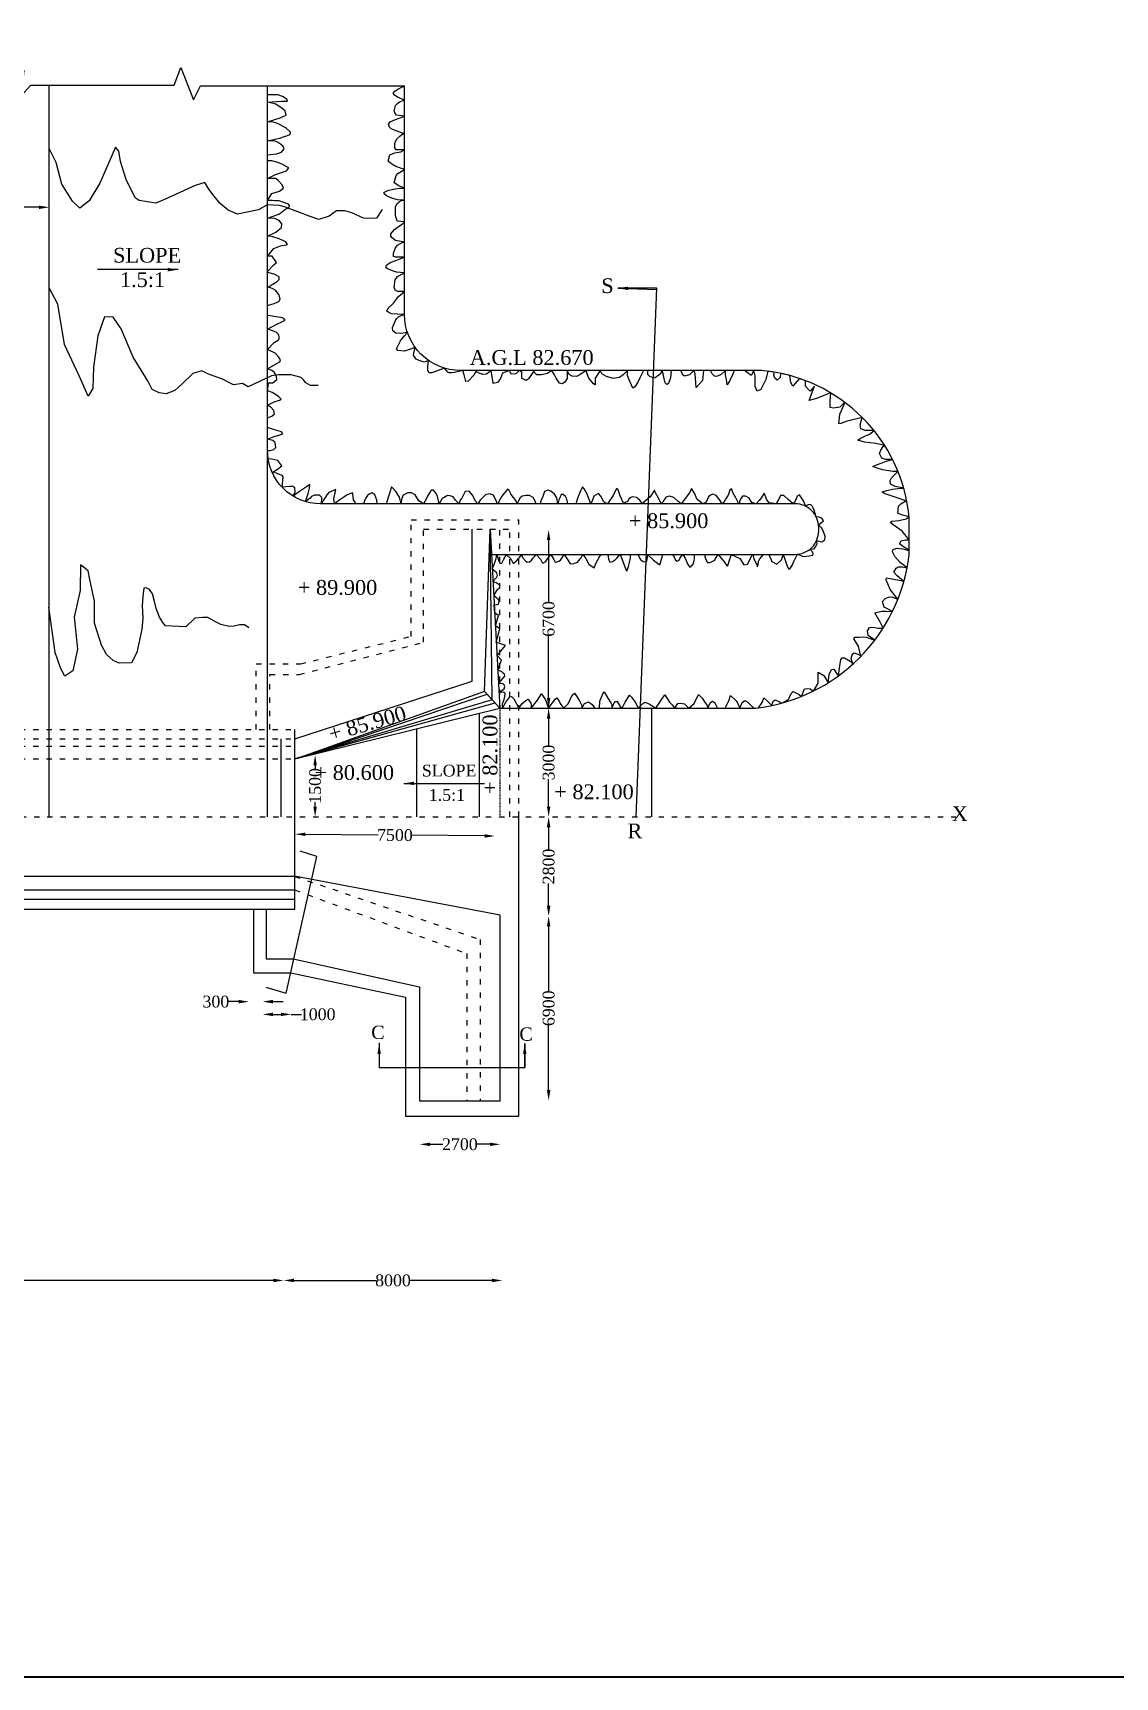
# Model space of a CAD drawing. Header units: millimetres. Extents: x -109570 to 233769, y -246061 to 106978.
# Drawn here: x 95929 to 132572, y 1094 to 56767 of the extents above; entities that cross this region are included whole.
import ezdxf

# ---------------------------------------------------------------- set-up
doc = ezdxf.new("R2010")
doc.units = ezdxf.units.MM
doc.header["$MEASUREMENT"] = 0
doc.header["$PDMODE"] = 33
doc.header["$PDSIZE"] = 500
doc.linetypes.add('ACAD_ISO03W100', pattern=[30, 12, -18])
for name, color, linetype in [('DIM', 5, 'Continuous'), ('DOT LINE', 3, 'ACAD_ISO03W100'), ('DWG. LINE', 1, 'Continuous'), ('HATCH', 2, 'Continuous'), ('TEXT', 7, 'Continuous'), ('TITLE', 7, 'Continuous')]:
    doc.layers.add(name, color=color, linetype=linetype)
doc.styles.get("Standard").update_dxf_attribs({"font": 'TIMES.TTF', "height": 400})
doc.dimstyles.get("Standard").update_dxf_attribs({"dimtxt": 400, "dimasz": 350, "dimexe": 0.18, "dimexo": 0.0625, "dimgap": 0.09, "dimtad": 0, "dimdec": 0, "dimzin": 0, "dimdsep": 46, "dimtxsty": 'Standard', "dimcen": 0.09, "dimse1": 1, "dimse2": 1, "dimclrd": 5, "dimclre": 5, "dimclrt": 4, "dimadec": 0, "dimazin": 0, "dimtfac": 1, "dimtdec": 0, "dimtofl": 0, "dimtmove": 0, "dimatfit": 3, "dimfxl": 1, "dimtolj": 1, "dimtzin": 0, "dimarcsym": 0})

# ---------------------------------------------------------------- blocks, each defined once
blk = doc.blocks.new('*D62')
at = {"layer": 'Defpoints', "color": 0}
for p in [(93459, 51035), (96484, 51035), (96484, 50862)]:
    blk.add_point(p, dxfattribs=at)
at = {"layer": 'DIM', "color": 5, "lineweight": -2}
for p, q in [((93809, 50862), (94403, 50862)), ((96134, 50862), (95540, 50862))]:
    blk.add_line(p, q, dxfattribs=at)
at = {"layer": 'DIM', "color": 5}
for points in [[(93809, 50920), (93809, 50803), (93459, 50862)], [(96134, 50920), (96134, 50803), (96484, 50862)]]:
    blk.add_solid(points, dxfattribs=at)
at = {"layer": 'DIM', "color": 4, "insert": (94971, 50862), "char_height": 400, "attachment_point": 5}
blk.add_mtext('\\A1;3000', dxfattribs=at)
blk = doc.blocks.new('*D63')
at = {"layer": 'Defpoints', "color": 0}
for p in [(109021, 20604), (111754, 20604), (111754, 19134)]:
    blk.add_point(p, dxfattribs=at)
at = {"layer": 'DIM', "color": 5, "lineweight": -2}
for p, q in [((109371, 19134), (109814, 19134)), ((111404, 19134), (110961, 19134))]:
    blk.add_line(p, q, dxfattribs=at)
at = {"layer": 'DIM', "color": 5}
for points in [[(109371, 19192), (109371, 19076), (109021, 19134)], [(111404, 19192), (111404, 19076), (111754, 19134)]]:
    blk.add_solid(points, dxfattribs=at)
at = {"layer": 'DIM', "color": 4, "insert": (110387, 19134), "char_height": 400, "attachment_point": 5}
blk.add_mtext('\\A1;2700', dxfattribs=at)
blk = doc.blocks.new('*D64')
at = {"layer": 'Defpoints', "color": 0}
for p in [(103246, 23965), (103246, 23965), (103707, 23965)]:
    blk.add_point(p, dxfattribs=at)
at = {"layer": 'DWG. LINE', "color": 5, "lineweight": -2}
for p, q in [((102896, 23965), (102546, 23965)), ((104057, 23965), (104407, 23965))]:
    blk.add_line(p, q, dxfattribs=at)
at = {"layer": 'DWG. LINE', "color": 5}
for points in [[(102896, 24024), (102896, 23907), (103246, 23965)], [(104057, 24024), (104057, 23907), (103707, 23965)]]:
    blk.add_solid(points, dxfattribs=at)
at = {"layer": 'DWG. LINE', "color": 4, "insert": (102125, 23965), "char_height": 400, "attachment_point": 5}
blk.add_mtext('\\A1;300', dxfattribs=at)
blk = doc.blocks.new('*D65')
at = {"layer": 'Defpoints', "color": 0}
for p in [(103707, 23965), (104677, 23946), (104677, 23534)]:
    blk.add_point(p, dxfattribs=at)
at = {"layer": 'DIM', "color": 5, "lineweight": -2}
for p, q in [((104057, 23534), (104327, 23534)), ((104677, 23534), (105027, 23534))]:
    blk.add_line(p, q, dxfattribs=at)
at = {"layer": 'DIM', "color": 5}
for points in [[(104057, 23592), (104057, 23475), (103707, 23534)], [(104327, 23592), (104327, 23475), (104677, 23534)]]:
    blk.add_solid(points, dxfattribs=at)
at = {"layer": 'DIM', "color": 4, "insert": (105572, 23534), "char_height": 400, "attachment_point": 5}
blk.add_mtext('\\A1;1000', dxfattribs=at)
blk = doc.blocks.new('*D66')
at = {"layer": 'Defpoints', "color": 0}
for p in [(105338, 32318), (105485, 32318), (105424, 30222)]:
    blk.add_point(p, dxfattribs=at)
at = {"layer": 'DIM', "color": 5, "lineweight": -2}
for p, q in [((105485, 31968), (105485, 31816)), ((105485, 30572), (105485, 30724))]:
    blk.add_line(p, q, dxfattribs=at)
at = {"layer": 'DIM', "color": 5}
for points in [[(105426, 31968), (105543, 31968), (105485, 32318)], [(105426, 30572), (105543, 30572), (105485, 30222)]]:
    blk.add_solid(points, dxfattribs=at)
at = {"layer": 'DIM', "color": 4, "insert": (105485, 31270), "char_height": 400, "attachment_point": 5, "rotation": 90}
blk.add_mtext('\\A1;1500', dxfattribs=at)
blk = doc.blocks.new('*D67')
at = {"layer": 'Defpoints', "color": 0}
for p in [(104802, 29633), (111571, 29573), (111571, 29571)]:
    blk.add_point(p, dxfattribs=at)
at = {"layer": 'DIM', "color": 5, "lineweight": -2}
for p, q in [((105152, 29631), (107618, 29609)), ((111221, 29576), (108756, 29599))]:
    blk.add_line(p, q, dxfattribs=at)
at = {"layer": 'DIM', "color": 5}
for points in [[(105153, 29690), (105152, 29573), (104802, 29634)], [(111222, 29635), (111221, 29518), (111571, 29573)]]:
    blk.add_solid(points, dxfattribs=at)
at = {"layer": 'DIM', "color": 4, "insert": (108187, 29604), "char_height": 400, "attachment_point": 5, "rotation": 359.4815}
blk.add_mtext('\\A1;7500', dxfattribs=at)
blk = doc.blocks.new('*D68')
at = {"layer": 'Defpoints', "color": 0}
for p in [(113256, 26860), (113392, 26860), (113256, 20621)]:
    blk.add_point(p, dxfattribs=at)
at = {"layer": 'DIM', "color": 5, "lineweight": -2}
for p, q in [((113392, 26510), (113392, 24308)), ((113392, 20971), (113392, 23173))]:
    blk.add_line(p, q, dxfattribs=at)
at = {"layer": 'DIM', "color": 5}
for points in [[(113333, 26510), (113450, 26510), (113392, 26860)], [(113333, 20971), (113450, 20971), (113392, 20621)]]:
    blk.add_solid(points, dxfattribs=at)
at = {"layer": 'DIM', "color": 4, "insert": (113392, 23741), "char_height": 400, "attachment_point": 5, "rotation": 90}
blk.add_mtext('\\A1;6900', dxfattribs=at)
blk = doc.blocks.new('*D69')
at = {"layer": 'Defpoints', "color": 0}
for p in [(113392, 30222), (113392, 30222), (113256, 26860)]:
    blk.add_point(p, dxfattribs=at)
at = {"layer": 'DIM', "color": 5, "lineweight": -2}
for p, q in [((113392, 29872), (113392, 29115)), ((113392, 27210), (113392, 27967))]:
    blk.add_line(p, q, dxfattribs=at)
at = {"layer": 'DIM', "color": 5}
for points in [[(113333, 29872), (113450, 29872), (113392, 30222)], [(113333, 27210), (113450, 27210), (113392, 26860)]]:
    blk.add_solid(points, dxfattribs=at)
at = {"layer": 'DIM', "color": 4, "insert": (113392, 28541), "char_height": 400, "attachment_point": 5, "rotation": 90}
blk.add_mtext('\\A1;2800', dxfattribs=at)
blk = doc.blocks.new('*D70')
at = {"layer": 'Defpoints', "color": 0}
for p in [(113392, 33900), (113586, 33900), (113392, 30222)]:
    blk.add_point(p, dxfattribs=at)
at = {"layer": 'DIM', "color": 5, "lineweight": -2}
for p, q in [((113392, 33550), (113392, 32629)), ((113392, 30572), (113392, 31493))]:
    blk.add_line(p, q, dxfattribs=at)
at = {"layer": 'DIM', "color": 5}
for points in [[(113333, 33550), (113450, 33550), (113392, 33900)], [(113333, 30572), (113450, 30572), (113392, 30222)]]:
    blk.add_solid(points, dxfattribs=at)
at = {"layer": 'DIM', "color": 4, "insert": (113392, 32061), "char_height": 400, "attachment_point": 5, "rotation": 90}
blk.add_mtext('\\A1;3000', dxfattribs=at)
blk = doc.blocks.new('*D71')
at = {"layer": 'Defpoints', "color": 0}
for p in [(113392, 39946), (113722, 39946), (113586, 33900)]:
    blk.add_point(p, dxfattribs=at)
at = {"layer": 'DIM', "color": 5, "lineweight": -2}
for p, q in [((113392, 39596), (113392, 37491)), ((113392, 34250), (113392, 36356))]:
    blk.add_line(p, q, dxfattribs=at)
at = {"layer": 'DIM', "color": 5}
for points in [[(113333, 39596), (113450, 39596), (113392, 39946)], [(113333, 34250), (113450, 34250), (113392, 33900)]]:
    blk.add_solid(points, dxfattribs=at)
at = {"layer": 'DIM', "color": 4, "insert": (113392, 36923), "char_height": 400, "attachment_point": 5, "rotation": 90}
blk.add_mtext('\\A1;6700', dxfattribs=at)
blk = doc.blocks.new('*D75')
at = {"layer": 'Defpoints', "color": 0}
for p in [(104417, 14525), (81516, 14213), (104417, 14140)]:
    blk.add_point(p, dxfattribs=at)
at = {"layer": 'DIM', "color": 5, "lineweight": -2}
for p, q in [((81866, 14525), (92245, 14525)), ((104067, 14525), (93688, 14525))]:
    blk.add_line(p, q, dxfattribs=at)
at = {"layer": 'DIM', "color": 5}
for points in [[(81866, 14584), (81866, 14467), (81516, 14525)], [(104067, 14584), (104067, 14467), (104417, 14525)]]:
    blk.add_solid(points, dxfattribs=at)
at = {"layer": 'DIM', "color": 4, "insert": (92967, 14525), "char_height": 400, "attachment_point": 5}
blk.add_mtext('\\A1;22000', dxfattribs=at)
blk = doc.blocks.new('*D76')
at = {"layer": 'Defpoints', "color": 0}
for p in [(111826, 14525), (104417, 14140), (111826, 13823)]:
    blk.add_point(p, dxfattribs=at)
at = {"layer": 'DIM', "color": 5, "lineweight": -2}
for p, q in [((104767, 14525), (107559, 14525)), ((111476, 14525), (108684, 14525))]:
    blk.add_line(p, q, dxfattribs=at)
at = {"layer": 'DIM', "color": 5}
for points in [[(104767, 14584), (104767, 14467), (104417, 14525)], [(111476, 14584), (111476, 14467), (111826, 14525)]]:
    blk.add_solid(points, dxfattribs=at)
at = {"layer": 'DIM', "color": 4, "insert": (108122, 14525), "char_height": 400, "attachment_point": 5}
blk.add_mtext('\\A1;8000', dxfattribs=at)

msp = doc.modelspace()

# ---------------------------------------------------------------- linework, layer by layer
at = {"layer": 'DOT LINE', "ltscale": 15}
for points in [[(103489.2, 33184.4), (103489.2, 35401.2), (104991.2, 35401.2), (108741.8, 36333.7), (108741.8, 40280.1), (112377.9, 40280.1)], [(112377.9, 30222.2), (112377.9, 40280.1)], [(103950.5, 33184.4), (103950.5, 35042), (104951.1, 35042), (109157.1, 36135.4), (109157.1, 39964.1), (112077.7, 39964.1)], [(111742.5, 33899.9), (111742.5, 39964.1)], [(112077.7, 30222.2), (112077.7, 39964.1)], [(44188.2, 33184.4), (104802.4, 33184.4)], [(44188.2, 32868.3), (104802.4, 32868.3)], [(44188.2, 32620), (104802.4, 32620)], [(44188.2, 32185.5), (104802.4, 32185.5)], [(14967.8, 30222.2), (127174.6, 30222.2)], [(104802.4, 28205.5), (111071, 26071.8), (111071, 20603.9)], [(104802.4, 27746.7), (110625.4, 25590.1), (110625.4, 20603.9)]]:
    msp.add_lwpolyline(points, dxfattribs=at)
at = {"layer": 'DOT LINE'}
msp.add_lwpolyline([(111742.5, 33899.9), (111742.5, 30222.2)], dxfattribs=at)
at = {"layer": 'DWG. LINE'}
for p, q in [((112377.9, 20091.8), (112377.9, 30222.2)), ((103396.6, 27096.4), (103396.6, 24940.4)), ((103396.6, 24940.4), (104667, 24940.4)), ((104667, 24940.4), (108548.5, 24118.3)), ((108548.5, 24118.3), (108548.5, 20091.8)), ((108548.5, 20091.8), (112377.9, 20091.8))]:
    msp.add_line(p, q, dxfattribs=at)
for points in [[(43227.6, 55157.5), (48566.6, 55157.5), (48750.9, 55649.3), (48871, 54400.2), (49211.2, 55159.6), (62418.6, 55159.6), (62718.7, 55609.1), (62878.8, 54250.1), (63389.1, 55099.5), (78315.9, 55099.5), (78626, 55708.5), (78626, 54279.6), (79336.4, 55059), (95417.5, 55059), (95617.6, 55498), (95527.6, 54638.6), (95857.8, 54998.3), (100716.9, 54998.3), (100937, 55597.3), (101367.2, 54498.1), (101607.3, 54977.8), (108510.8, 54977.8)], [(96483.8, 30222.2), (96483.8, 54998.3)], [(116356.1, 30222.2), (117052.2, 48128.7), (115729.8, 48128.7)], [(103871.8, 35401.2), (103871.8, 42621.8)], [(104802.4, 32868.3), (110797.8, 34814.6), (110797.8, 39964.1)], [(111220.8, 34466.8), (104906.8, 32211.3), (111305.1, 34375.2), (111481.7, 34183.3), (104802.4, 32185.5), (111577.6, 34079.1), (111481.7, 34183.3), (111409.2, 39964.1), (111742.5, 33899.9)], [(111742.5, 33899.9), (111220.8, 34466.8), (111409.2, 39964.1)], [(103871.8, 30222.2), (103871.8, 35401.2)], [(111050, 30222.2), (111050, 33728.9)], [(116873.2, 33899.9), (116873.2, 30222.2)], [(82845.9, 27096.4), (104802.4, 27096.4), (104802.4, 33184.4)], [(82845.9, 27432.8), (104802.4, 27432.8), (104802.4, 33184.4)], [(82845.9, 27746.7), (104802.4, 27746.7), (104802.4, 33184.4)], [(104320.7, 32868.3), (104320.7, 30222.2)], [(108930.1, 30222.2), (108930.1, 33205.2)], [(103816.5, 24450.7), (104499.1, 24252.5), (105537.7, 28884.2), (104975.6, 29059.4)], [(44188.2, 28208.5), (104786.3, 28208.5)], [(103826.4, 27096.4), (103826.4, 25412.1), (104743.6, 25412.1), (109021.3, 24464), (109021.3, 20603.9), (111753.7, 20603.9), (111753.7, 26895.2), (104786.3, 28208.5)], [(107653.3, 22570.6), (107653.3, 21739.9), (112582.5, 21739.9), (112582.5, 22543.6)]]:
    msp.add_lwpolyline(points, dxfattribs=at)
for points in [[(111379.9, 39108.5), (121735.4, 39108.5, 0.4142136), (122535.4, 39908.5), (122535.4, 40021.8, 0.4142136), (121735.4, 40821.8), (105671.8, 40821.8, -0.4142136), (103871.8, 42621.8), (103871.8, 54977.8)], [(104802.4, 32185.5), (111742.5, 33899.9), (120400, 33899.9, 0.3474394), (125600, 39099.9), (125600, 40333, 0.3643997), (120600, 45333), (110410.8, 45333, -0.4142136), (108510.8, 47233), (108510.8, 54977.8)]]:
    msp.add_lwpolyline(points, format="xyb", dxfattribs=at)
at = {"layer": 'HATCH'}
for points in [[(111830.1, 33899.9), (111830.3, 34052), (111886.1, 34199.5), (111912.4, 34301.1), (111920.6, 34394.6), (111876.3, 34440.5), (111713.3, 34431.5), (111810.6, 34498.6), (111889.4, 34556), (111905.8, 34634.7), (111889.4, 34695.3), (111854.9, 34724.8), (111782.7, 34742.9), (111696.4, 34738.1), (111846.8, 34920.6), (111912.4, 34984.6), (111894.4, 35050.1), (111853.3, 35092.8), (111812.3, 35135.4), (111671.1, 35199.5), (111792.6, 35532.9), (111644.6, 35681.7), (111935.4, 36028.8), (111619.6, 36136.4), (111742.5, 36587.7), (111589.1, 36691.1), (111693.7, 37041.3), (111565.3, 37123.2), (111550.2, 37398.2), (111652.8, 37409.8), (111703.9, 37438.9), (111711.2, 37545.3), (111690.8, 37581.7), (111648.5, 37615.2), (111593, 37675), (111532.9, 37713.7), (111663, 37919.1), (111742.5, 37993.4), (111742.5, 38063.4), (111683.5, 38104.1), (111612, 38147.9), (111506.6, 38192.8), (111622.2, 38326.4), (111660.2, 38394.9), (111638.3, 38488.2), (111581.4, 38526), (111483.9, 38604.5), (111555.1, 38796.4), (111614.9, 38972.7), (111625.1, 39041.2), (111639.7, 39108.5), (111695.2, 38910.1), (111742.5, 38815.4), (111769.6, 38797.9), (111803.1, 38809.5), (111836.7, 38876.6), (111870.2, 38946.5), (111903.8, 39003.3), (111949, 39108.5), (112110.9, 38961.1), (112140.1, 38889.7), (112178, 38827), (112201.4, 38816.8), (112253.9, 38844.5), (112302, 38886.8), (112377.9, 38982.9), (112421.7, 39012.1), (112471.3, 39108.5), (112503.8, 39007.7), (112607.3, 38888.2), (112670.1, 38843.1), (112747.4, 38860.5), (112808.6, 38908.6), (112861.2, 38984.4), (112929.7, 39051.4), (112964.7, 39108.5), (113117, 38952.4), (113172.5, 38830), (113198.7, 38816.9), (113297.9, 38863.5), (113331.5, 38920.4), (113391.5, 39006.3), (113470.1, 39108.5), (113566.6, 38939.4), (113616.2, 38846.1), (113667.3, 38853.4), (113734.4, 38878.2), (113788.4, 38910.2), (113839.4, 38975.8), (113858.4, 39010.8), (113915.3, 39108.5), (114053, 38905.9), (114123, 38790.8), (114239.7, 38796.6), (114303.9, 38822.8), (114366.6, 38850.5), (114454.1, 38955.4), (114495, 38996.2), (114546, 39108.5), (114656, 38967), (114752.3, 38782), (114933.2, 38656.7), (114985.7, 38805.3), (115138.9, 39066.1), (115179.7, 39108.5), (115394.7, 39108.5), (115419.5, 38942.4), (115464.7, 38843.3), (115556.6, 38863.7), (115655.8, 38933.7), (115702.5, 38984.7), (115774, 39064.8), (115811.9, 39108.5), (115888.7, 38905), (116008.1, 38603.1), (116038, 38543.5), (116093.9, 38696.3), (116127.5, 38837.9), (116164.8, 38994.4), (116164.8, 39108.5), (116407.9, 39108.5), (116502.6, 38930.9), (116590.8, 38867.4), (116673.8, 38855.8), (116708.8, 38870), (116730.8, 38941.3), (116741.2, 39016.4), (116741.2, 39108.5), (116946.4, 38916.7), (117074.8, 38810.5), (117155.2, 38753.5), (117179.9, 38828.6), (117211, 38951.7), (117257.7, 39108.5), (117591, 39108.5), (117639, 39013.8), (117692.2, 38910.2), (117746.7, 38881.7), (117814.1, 38915.4), (117832.3, 38973.7), (117868.6, 39025.5), (117933.4, 39108.5), (118016.3, 38977), (118107.3, 38765), (118177.3, 38678.8), (118212.2, 38695.1), (118289.2, 38774.3), (118319.5, 38907.1), (118331.2, 38974.7), (118331.2, 39108.5), (118671.7, 39108.5), (118696.2, 38983.9), (118766.2, 38837.2), (118847.8, 38837.2), (118927.1, 38869.8), (119015.7, 38918.7), (119039, 38969.9), (119127.7, 39108.5), (119340.6, 38853.5), (119433.9, 38709), (119459.5, 38727.7), (119520.2, 38918.7), (119573.8, 39070.1), (119573.8, 39108.5), (119860.7, 38967.6), (120005.3, 38753.3), (120128.9, 38778.9), (120175.6, 38858.1), (120268.9, 39072.5), (120306.2, 39108.5), (120338.9, 38967.6), (120455.5, 38730), (120457.8, 38692.7), (120485.8, 38755.6), (120495.1, 38881.4), (120539.5, 38960.6), (120665.4, 39108.5), (120853.1, 39108.5), (120948.7, 38870), (121114.3, 38774.4), (121275.2, 38928.2), (121298.5, 38981.8), (121338.2, 39108.5), (121403.5, 38909.6), (121473.5, 38711.5), (121520.1, 38613.7), (121569.1, 38637), (121646.1, 38751.2), (121697.4, 38867.6), (121819.1, 39112.9), (122024.6, 39038.1), (122208.9, 39057.5), (122339.5, 39080.7), (122348.9, 39136.7), (122309.2, 39204.2), (122240.7, 39288.3), (122386.2, 39302.1), (122453.8, 39395.2), (122486.5, 39479.1), (122465.7, 39582.1), (122640.5, 39531), (122743.2, 39598.5), (122750.2, 39726.7), (122696.5, 39875.8), (122638.2, 40001.5), (122530.4, 40111), (122696.3, 40242.7), (122640.4, 40331.2), (122554.1, 40368.5), (122450.4, 40380.7), (122450.4, 40380.7), (122383.8, 40610.8), (122327.8, 40734.3), (122274.2, 40790.2), (122204.2, 40797.2), (122117.9, 40766.9), (122100.8, 40733.5), (122016.7, 40917.1), (121881.5, 41126.7), (121806.8, 41075.5), (121769.5, 40989.3), (121736.8, 40912.4), (121671.5, 40821.8), (121501.3, 40970.7), (121354.3, 41098.8), (121247, 41101.1), (121191.1, 40975.3), (121093.1, 40821.8), (120859.6, 40849.5), (120782.6, 40959), (120722, 41103.4), (120691.6, 41177.9), (120600.7, 41038.2), (120521.4, 40931), (120421.1, 40821.8), (120270.9, 40863.4), (120172.9, 41021.8), (120058.6, 41082.4), (119960.7, 41084.7), (119886, 40975.2), (119858, 40900.7), (119858, 40821.8), (119832.4, 40821.8), (119724.7, 41019.4), (119643, 41182.5), (119582.4, 41333.9), (119528.8, 41287.3), (119470.4, 41117.3), (119405.1, 41012.5), (119360.8, 40928.6), (119300.2, 40847.1), (119269.9, 40821.8), (119201.6, 40939.6), (119064, 41100.4), (118954.3, 41149.3), (118877.4, 41114.4), (118807.4, 41053.8), (118756.1, 40951.3), (118725.8, 40874.4), (118613.8, 40821.8), (118426.2, 40970.6), (118330.6, 41187.3), (118232.6, 41336.4), (118165, 41194.2), (117878.1, 40821.8), (117780.5, 40897), (117635.5, 41033.5), (117486.2, 41080.1), (117360.3, 41049.8), (117299.6, 40961.3), (117255.3, 40877.4), (117204, 40821.8), (117108.1, 41007.8), (117012.4, 41198.8), (116975.1, 41282.7), (116825.8, 41059.1), (116618.3, 40879.7), (116571.6, 40821.8), (116477.5, 40949), (116367.9, 41039.9), (116237.2, 41058.5), (116176.6, 41039.9), (116111.3, 40977), (116060, 40902.4), (115922.4, 40846.5), (115809.9, 41091.6), (115744.6, 41294.2), (115691, 41336.2), (115581.3, 41105.5), (115387.7, 40821.8), (115264.1, 40893.6), (115154.5, 41077.6), (115082.2, 41168.4), (114925.9, 41075.3), (114904.9, 41010), (114869.9, 40926.2), (114823.3, 40821.8), (114766.7, 40968.2), (114699, 41147.6), (114598.7, 41324.7), (114533.4, 41396.9), (114479.8, 41280.4), (114419.1, 41126.6), (114363.1, 40970.6), (114309.5, 40821.8), (114041.3, 40821.8), (114006.3, 40977.5), (113959.6, 41066.1), (113887.3, 41136), (113817.4, 41136), (113782.4, 41047.4), (113735.7, 40958.9), (113703.6, 40821.8), (113674.2, 41026.2), (113590.2, 41147.4), (113468.9, 41247.6), (113380.3, 41287.2), (113249.7, 41242.9), (113198.4, 41070.5), (113133, 40919.1), (113107.4, 40821.8), (112974.4, 40821.8), (112939.5, 40909.8), (112867.2, 41030.9), (112743.5, 41100.8), (112636.2, 41103.1), (112494, 41082.2), (112421.7, 41007.6), (112368, 40916.8), (112330.7, 40821.8), (112276.7, 40935.7), (112127.4, 41136), (112050.4, 41278.1), (112003.8, 41317.7), (111807.9, 41080.1), (111721.6, 40926.3), (111686.6, 40821.8), (111658.6, 40821.8), (111627.4, 40905.1), (111529.4, 41110.1), (111387.1, 41161.3), (111256.5, 41131), (111153.9, 41023.9), (111076.9, 40947), (110997.6, 40821.8), (110899.6, 40923.7), (110827.3, 41098.4), (110703.7, 41247.5), (110568.4, 41233.5), (110451.8, 41009.9), (110400.5, 40944.7), (110349.2, 40821.8), (110243.1, 40944.6), (110163.8, 41056.4), (110054.2, 41093.7), (109967.9, 41100.7), (109851.3, 41037.8), (109788.3, 41000.5), (109739.3, 40921.3), (109688, 40821.8), (109629.7, 41070.4), (109583, 41172.9), (109494.4, 41282.4), (109440.8, 41284.7), (109387.1, 41247.5), (109286.8, 41077.4), (109256.5, 41000.5), (109158.5, 40821.8), (108996.7, 40926), (108873.1, 41128.7), (108749.5, 41191.6), (108609.5, 41191.6), (108509.3, 41135.7), (108450.9, 41086.8), (108416, 41009.9), (108395, 40886.4), (108395, 40821.8), (108346, 41044.8), (108213, 41238.2), (108108.1, 41359.3), (108075.4, 41392), (108000.8, 41173), (107895.8, 40821.8), (107586.7, 40821.8), (107572.7, 40947), (107502.7, 41131), (107407.1, 41191.6), (107316.1, 41149.6), (107260.1, 41105.4), (107211.1, 41037.8), (107169.2, 40961), (107117.8, 40821.8), (106877.6, 40821.8), (106786.1, 40951.6), (106762.7, 41161.2), (106755.7, 41189.2), (106564.5, 41124), (106487.5, 41068), (106326.6, 40953.9), (106142.3, 40821.8), (106113.7, 41000.4), (106167.4, 41191.5), (106186, 41305.6), (105950.4, 41203.1), (105885.1, 41130.9), (105824.5, 41030.7), (105761.5, 40935.2), (105696.2, 40821.8), (105707.9, 41037.7), (105630.9, 41114.6), (105465.3, 41114.6), (105367.3, 41075), (105316, 41009.8), (105162.7, 40895.3), (105254.6, 41173.5), (105296.5, 41352.9), (105305.9, 41474), (105196.2, 41401.8), (105021.3, 41287.6), (104918.7, 41220.1), (104742.7, 41080.1), (104804.4, 41227.1), (104792.7, 41364.5), (104734.4, 41408.8), (104617.8, 41408.8), (104366, 41382.8), (104388.7, 41615.5), (104407.4, 41736.6), (104365.4, 41783.2), (104239.5, 41825.1), (104171.8, 41855.4), (104032.5, 41878.4), (104211.5, 41992.9), (104353.7, 42111.7), (104225.5, 42286.4), (104017.9, 42328.3), (103893, 42346.2), (103871.8, 42621.8), (103952.8, 42626.1), (104090.4, 42665.7), (104153.4, 42728.6), (104130, 42894), (104053.1, 42970.9), (103871.8, 43015.1), (104102.2, 43099.7), (104286.4, 43155.7), (104389.1, 43195.3), (104342.4, 43258.2), (104188.5, 43307.1), (104041.5, 43353.7), (103871.8, 43402.6), (103871.8, 43729.7), (104020.6, 43788.6), (104111.5, 43865.5), (104088.2, 43986.6), (103983.3, 44091.4), (103871.8, 44166), (104100, 44278.6), (104274.9, 44332.2), (104333.2, 44369.5), (104256.3, 44448.7), (104177, 44497.6), (104034.7, 44586.1), (103922.7, 44635), (103871.8, 44635), (103901.9, 44922.7), (104048.8, 44922.7), (104191.1, 45034.5), (104177.1, 45148.7), (104093.1, 45281.5), (104016.2, 45330.4), (103871.8, 45388.6), (104170.3, 45557.6), (104293.9, 45629.8), (104314.9, 45702.1), (104247.2, 45795.2), (104137.6, 45928), (103871.8, 46051.5), (104100.4, 46285.7), (104233.3, 46362.6), (104282.3, 46441.8), (104249.7, 46553.6), (104168, 46630.5), (104037.4, 46677.1), (103955.8, 46712.1), (103871.8, 46740), (104193.9, 46902.1), (104378.1, 46997.6), (104473.8, 47041.8), (104420.1, 47100.1), (104338.5, 47130.4), (104154.2, 47151.3), (104046.9, 47170), (103871.8, 47193.3), (103871.8, 47541.6), (104098.3, 47609.7), (104261.6, 47672.6), (104303.6, 47756.5), (104263.9, 47893.9), (104207.9, 47968.5), (104158.9, 48043), (104058.7, 48098.9), (103970, 48131.5), (103900, 48161.8), (104033, 48242.1), (104205.6, 48346.9), (104273.3, 48419.2), (104270.9, 48503), (104100.6, 48598.5), (104040, 48610.2), (103846.4, 48663.8), (104084.4, 48911.9), (104182.4, 48991.1), (104033.1, 49205.4), (103871.8, 49205.4), (104084.4, 49472), (104308.3, 49555.9), (104548.5, 49602.5), (104494.9, 49691), (104266.3, 49791.2), (104054, 49865.7), (103960.7, 49879.7), (103871.8, 49879.7), (104156.7, 50023.2), (104343.3, 50176.9), (104357.3, 50307.4), (104268.6, 50409.9), (104126.4, 50484.4), (103998.1, 50489.1), (103871.8, 50489.1), (104259.3, 50630), (104378.3, 50723.2), (104487.9, 50811.7), (104575, 50829.1), (104627.9, 50902.6), (104581.2, 50965.5), (104392.3, 51033), (104271, 51077.3), (104124.1, 51084.3), (104035.4, 51088.9), (103871.8, 51088.9), (104023.8, 51332.3), (104280.3, 51409.8), (104411.6, 51511.1), (104363.9, 51624.3), (104250.5, 51755.4), (104155.1, 51832.8), (103871.8, 51832.8), (104149.1, 51975.8), (104513, 52101), (104596.5, 52196.3), (104357.9, 52327.4), (104226.7, 52381), (104017.9, 52434.6), (103871.8, 52434.6), (103871.8, 52637.2), (104179.2, 52669.7), (104346.2, 52723.3), (104441.7, 52836.5), (104405.9, 52919.9), (104316.4, 52997.4), (104209, 53062.9), (104101.7, 53116.6), (103871.8, 53116.6), (104292.6, 53205.9), (104638.6, 53325.1), (104656.5, 53402.6), (104489.4, 53557.5), (104215, 53694.5), (104030.1, 53760.1), (103871.8, 53760.1), (104304.8, 53893.4), (104501.6, 53976.8), (104471.8, 54125.8), (104370.4, 54203.2), (104155.6, 54358.1), (103871.8, 54423.7), (104334.6, 54453.5), (104555.3, 54453.5), (104525.5, 54525), (104376.3, 54608.4), (104227.2, 54668), (103871.8, 54668)], [(111830.1, 33899.9), (111939.5, 34105.6), (112077.7, 34280.6), (112137.1, 34299.2), (112215.4, 34217.3), (112377.9, 33899.9), (112498.7, 34064.6), (112621.8, 34157.7), (112703.8, 34206.1), (112785.8, 34075.8), (112804.5, 34016.2), (112804.5, 33899.9), (113017.9, 34177.4), (113144.7, 34382.2), (113144.7, 34382.2), (113282.6, 34184.8), (113391.5, 33899.9), (113610.7, 34203.5), (113670.3, 34251.9), (113756.1, 34121.5), (113782.2, 34058.2), (113894, 33899.9), (114058.1, 34054.5), (114192.3, 34337.5), (114263.1, 34408.3), (114371.3, 34263), (114449.6, 34132.7), (114512.9, 33994.9), (114512.9, 33899.9), (114603.6, 34058.1), (114737.9, 34113.9), (114868.3, 34032), (114920.5, 33942.7), (114961.5, 33899.9), (115118.1, 33899.9), (115129.3, 34143.7), (115226.3, 34385.8), (115271, 34452.8), (115397.8, 34240.6), (115498.4, 34080.4), (115535.7, 34020.9), (115535.7, 33899.9), (115636.4, 34132.6), (115710.9, 34125.1), (115811.6, 33957.6), (115886.2, 33899.9), (115987.8, 34110.8), (116125.7, 34337.9), (116196.5, 34270.9), (116334.5, 34095.9), (116427.7, 33899.9), (116580.6, 34054.9), (116651.4, 34110.8), (116800.5, 34051.2), (116867.6, 34006.5), (117024.2, 33899.9), (117184.2, 34134.9), (117327, 34356.5), (117327, 34356.5), (117483.6, 34110.8), (117573.1, 34010.2), (117666.3, 33899.9), (117767, 34054.9), (117860.2, 34077.3), (117990.7, 34043.7), (118050.3, 33995.3), (118139.8, 33899.9), (118316.1, 34066), (118442.8, 34319.3), (118468.9, 34367.7), (118592, 34244.8), (118688.9, 34088.4), (118744.8, 34017.6), (118782.1, 33899.9), (118782.1, 33899.9), (118864.1, 34080.9), (118935, 34136.8), (119005.8, 34095.8), (119054.3, 34010.2), (119091.6, 33943.2), (119091.6, 33899.9), (119371.8, 33899.9), (119494.8, 34148.3), (119554.5, 34334.5), (119554.5, 34334.5), (119744.6, 34148.3), (119800.5, 34062.7), (119860.2, 33899.9), (119945.9, 34092.5), (120039.2, 34159.5), (120139.8, 34103.6), (120337.4, 33899.9), (120493.6, 33911.7), (120625.6, 34088.7), (120677.8, 34256.3), (120826.9, 34118.5), (120947.1, 33990.1), (120947.1, 33990.1), (120990.9, 34140.9), (121065.5, 34181.8), (121210.9, 34122.2), (121288.3, 34073.5), (121512.9, 34193), (121598.7, 34394.1), (121669.5, 34472.3), (121874.6, 34364.3), (121950, 34298.9), (122057.2, 34561.6), (122165.4, 34572.8), (122251.1, 34554.2), (122357.4, 34483.4), (122520.6, 34745.3), (122520.6, 35117.6), (122707, 35005.9), (122858.3, 34764.3), (122889.7, 35039.4), (122971.7, 35214.5), (123053.7, 35225.6), (123154.4, 35061.8), (123201.8, 34996.6), (123255.7, 35337.7), (123281.8, 35553.7), (123330.3, 35602.1), (123408.6, 35609.5), (123624.8, 35479.2), (123696.9, 35399.8), (123633.2, 35588.7), (123677.9, 35741.3), (123741.3, 35774.9), (123912.8, 35707.8), (123964, 35658.1), (123883, 35999), (123722.7, 36248.5), (123763.7, 36304.4), (123901.7, 36311.8), (124039.6, 36315.5), (124140.3, 36308.1), (124433.7, 36204.5), (124214.9, 36361.2), (124188.8, 36521.3), (124252.2, 36633.1), (124311.9, 36640.5), (124434.9, 36636.8), (124550.5, 36610.7), (124716.3, 36611), (124606.6, 36831.6), (124438.8, 37129.5), (124669.9, 37185.4), (124834, 37189.1), (125035.2, 37180.1), (124748.2, 37323.2), (124699.8, 37513.1), (124789.2, 37613.6), (124904.8, 37662), (125009.2, 37676.9), (125218.6, 37593.5), (124961.1, 37924.2), (124823.1, 38251.9), (124830.6, 38315.2), (125140, 38263), (125322.7, 38222.1), (125421.7, 38194.4), (125196, 38382.2), (125080.4, 38505.1), (125154.9, 38639.1), (125225.8, 38691.3), (125367.5, 38691.3), (125531.6, 38659.4), (125296.5, 38834.2), (125117.5, 39039), (125035.5, 39195.4), (125046.7, 39262.5), (125173.4, 39314.6), (125382.2, 39296), (125542.5, 39251.3), (125600, 39251.3), (125412, 39366.7), (125274.1, 39471), (125322.6, 39567.8), (125479.1, 39605.1), (125600, 39605.1), (125359.8, 39897.5), (125095.1, 40087.4), (124953.4, 40188), (125013.1, 40236.4), (125247.9, 40258.7), (125501.5, 40314.6), (125595.5, 40382.9), (125344.9, 40448.6), (125210.7, 40500.8), (125236.8, 40742.8), (125318.8, 40824.7), (125453, 40895.5), (125519.3, 40908.4), (125091.2, 41054.1), (124748.2, 41165.8), (124684.8, 41232.8), (124837.6, 41277.5), (125039, 41322.2), (125214.2, 41337.1), (125413.4, 41352.9), (125121, 41407.9), (124971.9, 41482.3), (124957, 41616.4), (125005.4, 41705.8), (125094.9, 41791.4), (125218.9, 41920.6), (125046.1, 41920.6), (124695.6, 41972.4), (124479.4, 42043.2), (124363.8, 42080.4), (124490.6, 42143.7), (124654.6, 42203.3), (124818.6, 42262.9), (125038.9, 42318.9), (124800, 42322.5), (124673.2, 42370.9), (124598.7, 42523.5), (124636, 42639), (124718, 42765.6), (124768.4, 42797.5), (124475.3, 42860.5), (124091.3, 42912.7), (123863.9, 42979.7), (123934.7, 43028.1), (124124.9, 43121.2), (124259.1, 43180.8), (124408.5, 43300.9), (124113.7, 43299.9), (123957.1, 43355.8), (123934.7, 43501), (123979.5, 43664.9), (124011, 43744), (123504.8, 43621), (123281.1, 43542.8), (123213.9, 43527.9), (123251.2, 43859.3), (123318.3, 44000.8), (123389.2, 44164.7), (123415.6, 44259.6), (123250.9, 44099.6), (123031, 44058.7), (122926.6, 44084.7), (122919.1, 44293.2), (122945.1, 44574.9), (122594.8, 44442.2), (122460.5, 44390.1), (122214.5, 44319.3), (122292.8, 44539), (122397.2, 44803.4), (122251.7, 44639.6), (122176.8, 44706.1), (122091.4, 44807.1), (122090.4, 44990.2), (121881.9, 45065.2), (121733.5, 44892.8), (121659, 44803.4), (121591.8, 44930), (121562.7, 45162.2), (121247.9, 45237.7), (121228.2, 45098.2), (121127.6, 45008.9), (121045.6, 45075.9), (121012, 45172.7), (121029.7, 45278.6), (120814.9, 45310.1), (120747.3, 45031.2), (120572.1, 44696.1), (120449, 44640.2), (120389.4, 44796.6), (120385.7, 44967.9), (120385.7, 45150.4), (120344.6, 45333), (120247.7, 45165.3), (120027.7, 45333), (119669.8, 45333), (119632.5, 45206.2), (119524.4, 44997.7), (119490.9, 44941.8), (119431.2, 44848.7), (119431.2, 44848.7), (119416.3, 45031.2), (119379, 45191.3), (119379, 45333), (119232.5, 45197.8), (119113.2, 45149.4), (119042.3, 45138.2), (118997.6, 45160.5), (118930.5, 45220.1), (118870.8, 45333), (118632.2, 45333), (118606.1, 44996.7), (118386.1, 44758.4), (118371.2, 44914.8), (118348.9, 45227.6), (118307.8, 45333), (118162.4, 45190.3), (118032, 45153.1), (117968.6, 45153.1), (117916.4, 45238.7), (117864.2, 45333), (117543.5, 45333), (117513.7, 45082.3), (117450.3, 44896.1), (117390.7, 44858.9), (117338.5, 44922.2), (117301.2, 45052.5), (117271.4, 45227.6), (117234.1, 45333), (117168.6, 45209.1), (116997.1, 45090), (116934.1, 45092.4), (116818.2, 45130.9), (116747.3, 45197.9), (116747.3, 45333), (116598.2, 45333), (116482.6, 45082.5), (116408.1, 44944.7), (116314.9, 44788.3), (116247.7, 44739.9), (116195.6, 44840.5), (116113.5, 45022.9), (116061.3, 45171.9), (116061.3, 45333), (115912.2, 45190.5), (115789.2, 45093.7), (115572.9, 45063.9), (115353, 45127.2), (115196.4, 45220.3), (115136.7, 45333), (114967.5, 45071.2), (114967.5, 44847.7), (114911.6, 44885), (114751.2, 45074.9), (114702.8, 45194), (114658, 45333), (114453, 45190.3), (114337.4, 45130.7), (114188.3, 45149.4), (114091.3, 45201.5), (114016.8, 45333), (114016.8, 45067.4), (113942.2, 44940.8), (113852.7, 44881.2), (113763.3, 44903.6), (113643.9, 45071.2), (113591.8, 45190.3), (113494.8, 45333), (113349.8, 45234.5), (113136.9, 45186.6), (112987.8, 45186.6), (112898.3, 45283.4), (112898.3, 45333), (112726.8, 45067.4), (112644.8, 45000.4), (112484.5, 45067.4), (112480.7, 45279.7), (112395, 45333), (112281.1, 45224.4), (112128.3, 45213.2), (112061.1, 45333), (111826.3, 45246.7), (111759.2, 45068), (111665.9, 44930.2), (111513.1, 44900.4), (111487, 45056.8), (111442.3, 45333), (111293.1, 45216.9), (111173.8, 45205.8), (111035.9, 45243), (110950.1, 45287.7), (110950.1, 45333), (110860.6, 45179.7), (110670.5, 44978.6), (110592.2, 44967.4), (110528.8, 45194.6), (110487.8, 45333), (110205.8, 45268.3), (110109.7, 45261.7), (110026.9, 45261.7), (109973.9, 45281.5), (109973.9, 45281.5), (109871, 45411.3), (109433.8, 45261.7), (109347.7, 45261.7), (109347.7, 45261.7), (109298, 45337.8), (109298, 45400.7), (109298, 45470.1), (109322.9, 45675.3), (109178, 45623.2), (109009, 45672.8), (108909.6, 45722.4), (108813.5, 45854.8), (108823.5, 45921), (108871.1, 46119.7), (108508.1, 45994.7), (108286.1, 46014.6), (108239.7, 46064.2), (108378.9, 46342.2), (108441.8, 46428.2), (108508.1, 46514.2), (108610.2, 46626.7), (108385.7, 46588.7), (108220.1, 46595.3), (108120.7, 46678), (108110.7, 46790.5), (108206.8, 47028.8), (108249.9, 47098.2), (108309.5, 47151.2), (108418.9, 47210.8), (108510.8, 47233), (108259.8, 47240.5), (108074.3, 47253.8), (107978.2, 47300.1), (107918.6, 47346.4), (107961.7, 47449), (108134.1, 47619.2), (108309.7, 47840.9), (108510.8, 48006.4), (108269.9, 48006.4), (108190.4, 48056), (108157.3, 48152), (108193.7, 48400.1), (108276.5, 48522.6), (108510.8, 48639.9), (108243.6, 48663.1), (108068, 48722.7), (107922.2, 48788.8), (107875.8, 48821.9), (107905.6, 48898), (108031.5, 48987.4), (108217.1, 49063.5), (108333, 49103.2), (108510.8, 49176), (108203.8, 49176), (108144.2, 49201.3), (108144.2, 49307.2), (108190.6, 49462.7), (108276.7, 49575.2), (108379.4, 49641.4), (108445.7, 49681.1), (108510.8, 49681.1), (108203.7, 49735), (108097.7, 49824.4), (108044.7, 49880.6), (108048, 49963.4), (108173.9, 50115.6), (108313, 50214.8), (108429, 50290.9), (108510.8, 50367.1), (108260, 50391.7), (108210.3, 50586.9), (108207, 50719.3), (108207, 50874.8), (108253.4, 50974.1), (108332.9, 51050.2), (108409.1, 51089.9), (108510.8, 51105.4), (108270, 51117.6), (108084.4, 51170.5), (107902.2, 51246.6), (107822.7, 51316.1), (107826, 51369.1), (107981.7, 51438.6), (108210.3, 51484.9), (108349.5, 51514.7), (108510.8, 51514.7), (108316.5, 51588.5), (108164.1, 51691.1), (108227, 51935.9), (108283.4, 52005.4), (108510.8, 52137.8), (108213.7, 52248.5), (108084.5, 52324.6), (107961.9, 52423.9), (108014.9, 52639), (108187.2, 52701.9), (108382.6, 52744.9), (108510.8, 52804.4), (108227.1, 52804.4), (108180.7, 52871.7), (108187.3, 53033.8), (108246.9, 53176.1), (108349.6, 53275.4), (108455.7, 53344.9), (108510.8, 53344.9), (108227.1, 53445.5), (108054.8, 53521.6), (107998.5, 53577.9), (107968.7, 53673.8), (108028.3, 53759.9), (108207.2, 53836), (108329.8, 53879), (108510.8, 53951.8), (108237.2, 53985.5), (108194.1, 54038.5), (108161, 54124.5), (108207.3, 54313.1), (108283.5, 54392.5), (108363, 54442.2), (108510.8, 54485.2), (108276.9, 54591.1), (108164.3, 54667.2), (108131.1, 54730.1), (108184.1, 54796.2), (108286.8, 54862.4), (108333.2, 54888.9), (108510.8, 54977.8)], [(107750.5, 50782.1), (107560.4, 50497.4), (107302.5, 50477), (107126, 50490.6), (106725.6, 50673.6), (106494.8, 50741.4), (106209.7, 50741.4), (105958.6, 50565.1), (105605.6, 50443.1), (105313.8, 50544.8), (104485.7, 50863.4), (104275.3, 50924.4), (103861.3, 50944.8), (103562.6, 50775.3), (102856.7, 50626.2), (102537.7, 50768.5), (102273, 50985.5), (102062.6, 51236.3), (101886.1, 51480.3), (101746.2, 51706.3), (101420.4, 51604.6), (100388.7, 51123.3), (100090.1, 51001.2), (99526.7, 51096.2), (99391, 51184.3), (99085.5, 51808), (98895.5, 52418.1), (98839.2, 52765.4), (98723.8, 52894.2), (98194.4, 51673.9), (97834.7, 51077.3), (97522.4, 50833.3), (97271.3, 51063.8), (96904.8, 51646.8), (96714.7, 52378.9), (96483.8, 52853.5)], [(105585.9, 44832.8), (105328.3, 44824.2), (105165.1, 44918.6), (105096.4, 45021.5), (105010.5, 45098.8), (104675.5, 45193.1), (104246, 45193.1), (104005.5, 45158.8), (103215.3, 44781.3), (103022, 44901), (102721.4, 44849.5), (102343.4, 45046.8), (101879.6, 45209.8), (101647.7, 45329.9), (101347.1, 45235.6), (100969.2, 44875.3), (100737.3, 44660.8), (100436.6, 44540.7), (100204.7, 44575), (99964.2, 44695.1), (99835.4, 44961), (99320.1, 45784.6), (98912.9, 46749.2), (98646.7, 47143.9), (98354.6, 47152.4), (98122.7, 46509), (97976.7, 45445.3), (97959.6, 44722.4), (97796.4, 44465), (97495.7, 45159.9), (96997.6, 46215.1), (96773.8, 47583.5), (96483.8, 48132.5)], [(103244.2, 36617.8), (103094.7, 36719.6), (102924.9, 36719.6), (102741.4, 36678.9), (102571.5, 36665.3), (102293, 36733.2), (102157.1, 36807.9), (101851.3, 36970.7), (101667.9, 36977.5), (101416.5, 36950.4), (101108, 36655.2), (100421.8, 36689.2), (100326.7, 36797.7), (100211.2, 36981), (100102.5, 37272.8), (100041.3, 37510.3), (99973.4, 37774.9), (99878.2, 37917.5), (99769.5, 37978.5), (99688, 37965), (99654, 37686.7), (99626.8, 37381.3), (99647.2, 36947), (99620, 36573.8), (99450.3, 35782.3), (99266.8, 35436.2), (98852.4, 35429.4), (98648.5, 35510.8), (98417.5, 35721.2), (98247.7, 36040.2), (98016.7, 36779.9), (98016.1, 37530.6), (97853, 38256.7), (97805.4, 38555.3), (97540.5, 38752.1), (97526.9, 37890.3), (97329.8, 36980.9), (97438.6, 35897.1), (97282.3, 35164.2), (97010.6, 34980.9), (96861.1, 35272.7), (96684.4, 35781.7), (96466.8, 37318.4)]]:
    msp.add_lwpolyline(points, dxfattribs=at)
at = {"layer": 'TITLE', "lineweight": 35}
msp.add_lwpolyline([(4478.8, 106977.8), (233657, 106977.8), (233657, 1093.9), (4478.8, 1093.9)], close=True, dxfattribs=at)

# ---------------------------------------------------------------- texts
at = {"layer": 'TEXT'}
for s, height, p in [('SLOPE', 500, (98641.7, 48987.8)), ('1.5:1', 500, (98875.5, 48162.8)), ('S', 500, (115175, 47957.4)), ('A.G.L 82.670', 500, (110721, 45525.8)), ('+ 85.900', 500, (116109.3, 39998.9)), ('+ 89.900', 500, (104899, 37741.2)), ('+ 80.600', 500, (105465.5, 31473.6)), ('SLOPE', 400, (109099.7, 31589.1)), ('+ 82.100', 500, (113581.8, 30821.1)), ('1.5:1', 400, (109333.5, 30764.1)), ('X', 500, (127041.5, 30076.3)), ('R', 500, (116058.4, 29495.8)), ('C', 450, (107385.3, 22701.7)), ('C', 450, (112400.1, 22641.9))]:
    msp.add_text(s, height=height, dxfattribs=at).set_placement(p)
for s, rotation, p in [('+ 85.900', 15.92703, (106025.4, 32774.7)), ('+ 82.100', 90, (111656.2, 30997.9))]:
    msp.add_text(s, height=500, rotation=rotation, dxfattribs=at).set_placement(p)

# ---------------------------------------------------------------- dimensions: what is measured, and where the dimension line sits
at = {"layer": 'DIM'}
for p1, p2, distance, text, picture, middle in [((93458.8, 51034.6), (96483.8, 51034.6), -173.1, '3000', '*D62', (94971.3, 50861.5)), ((104802.4, 29632.5), (111571, 29571.3), 1.8, '7500', '*D67', (108186.7, 29603.7))]:
    dim = msp.add_aligned_dim(p1=p1, p2=p2, distance=distance, text=text, dimstyle='Standard', dxfattribs=at)
    dim.commit()
    dim.dimension.update_dxf_attribs({"geometry": picture, "text_midpoint": middle})
for base, p1, p2, text, picture, middle in [((113391.5, 39946.4), (113586.2, 33899.9), (113722.3, 39946.4), '6700', '*D71', (113391.5, 36923.1)), ((113391.5, 33899.9), (113391.5, 30222.2), (113586.2, 33899.9), '3000', '*D70', (113391.5, 32061)), ((113391.5, 30222.2), (113255.5, 26859.9), (113391.5, 30222.2), '2800', '*D69', (113391.5, 28541))]:
    dim = msp.add_linear_dim(base=base, p1=p1, p2=p2, angle=90, text=text, dimstyle='Standard', override={"dimtmove": 1}, dxfattribs=at)
    dim.commit()
    dim.dimension.update_dxf_attribs({"geometry": picture, "text_midpoint": middle})
for base, p1, p2, text, picture, middle in [((105484.7, 32317.7), (105423.6, 30222.2), (105337.6, 32317.7), '1500', '*D66', (105484.7, 31269.9)), ((113391.5, 26859.9), (113255.5, 20621.4), (113255.5, 26859.9), '6900', '*D68', (113391.5, 23740.6))]:
    dim = msp.add_linear_dim(base=base, p1=p1, p2=p2, angle=90, text=text, dimstyle='Standard', dxfattribs=at)
    dim.commit()
    dim.dimension.update_dxf_attribs({"geometry": picture, "text_midpoint": middle})
for base, p1, p2, text, picture, middle in [((104676.5, 23533.8), (103706.7, 23965.3), (104676.5, 23946.1), '1000', '*D65', (105572.1, 23533.8)), ((111753.7, 19134), (109021.3, 20603.9), (111753.7, 20603.9), '2700', '*D63', (110387.5, 19134))]:
    dim = msp.add_linear_dim(base=base, p1=p1, p2=p2, text=text, dimstyle='Standard', dxfattribs=at)
    dim.commit()
    dim.dimension.update_dxf_attribs({"geometry": picture, "text_midpoint": middle})
for base, p1, p2, text, picture, middle in [((104417.4, 14525.3), (81515.9, 14213.2), (104417.4, 14140), '22000', '*D75', (92966.7, 14525.3)), ((111826.1, 14525.3), (104417.4, 14140), (111826.1, 13822.5), '8000', '*D76', (108121.8, 14525.3))]:
    dim = msp.add_linear_dim(base=base, p1=p1, p2=p2, text=text, dimstyle='Standard', override={"dimtmove": 1}, dxfattribs=at)
    dim.commit()
    dim.dimension.update_dxf_attribs({"geometry": picture, "text_midpoint": middle})
at = {"layer": 'DWG. LINE'}
dim = msp.add_linear_dim(base=(103245.9, 23965.3), p1=(103706.7, 23965.3), p2=(103245.9, 23965.3), text='300', dimstyle='Standard', dxfattribs=at)
dim.commit()
dim.dimension.update_dxf_attribs({"geometry": '*D64', "text_midpoint": (102125.3, 23965.3)})

# ---------------------------------------------------------------- leaders
at = {"layer": 'DIM'}
for points in [[(100846.6, 48750.3), (98118, 48750.3)], [(108486.1, 31354.7), (111214.7, 31354.7)]]:
    msp.add_leader(points, dimstyle='Standard', override={"dimgap": 0.09, "dimtad": 0}, dxfattribs=at)
at = {"layer": 'DWG. LINE'}
for points in [[(115729.8, 48128.7), (117050.2, 48077.4)], [(107653.3, 22543.6), (107653.3, 21739.9)], [(112582.5, 22543.6), (112582.5, 21739.9)]]:
    msp.add_leader(points, dimstyle='Standard', override={"dimgap": 0.09, "dimtad": 0}, dxfattribs=at)

doc.saveas('drawing.dxf')
